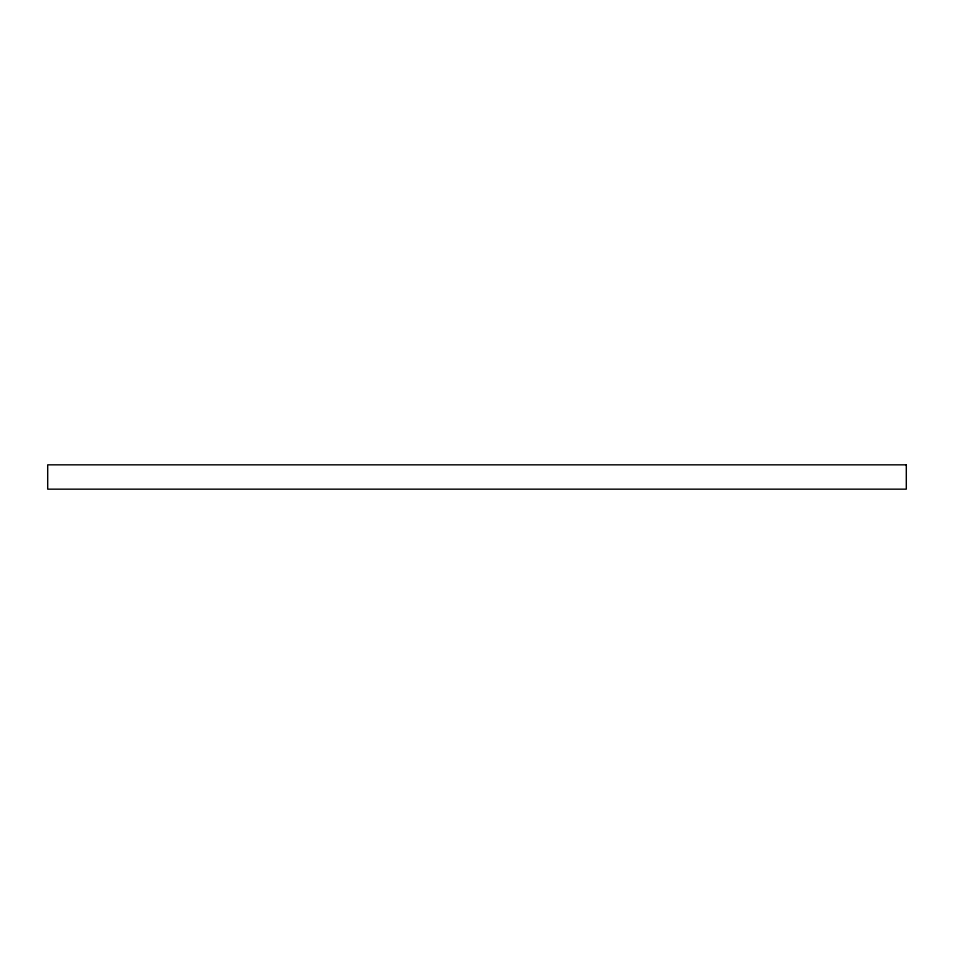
<?xml version="1.0" encoding="UTF-8"?>
<svg xmlns="http://www.w3.org/2000/svg" width="954" height="954" viewBox="0 0 954 954"><rect width="100%" height="100%" fill="white"/><g stroke="black" fill="none" stroke-linecap="round" stroke-linejoin="round"><path stroke-width="1.43" d="M906.3 464.836L47.7 464.836L47.7 489.163L906.3 489.163L906.3 464.836"/></g></svg>
